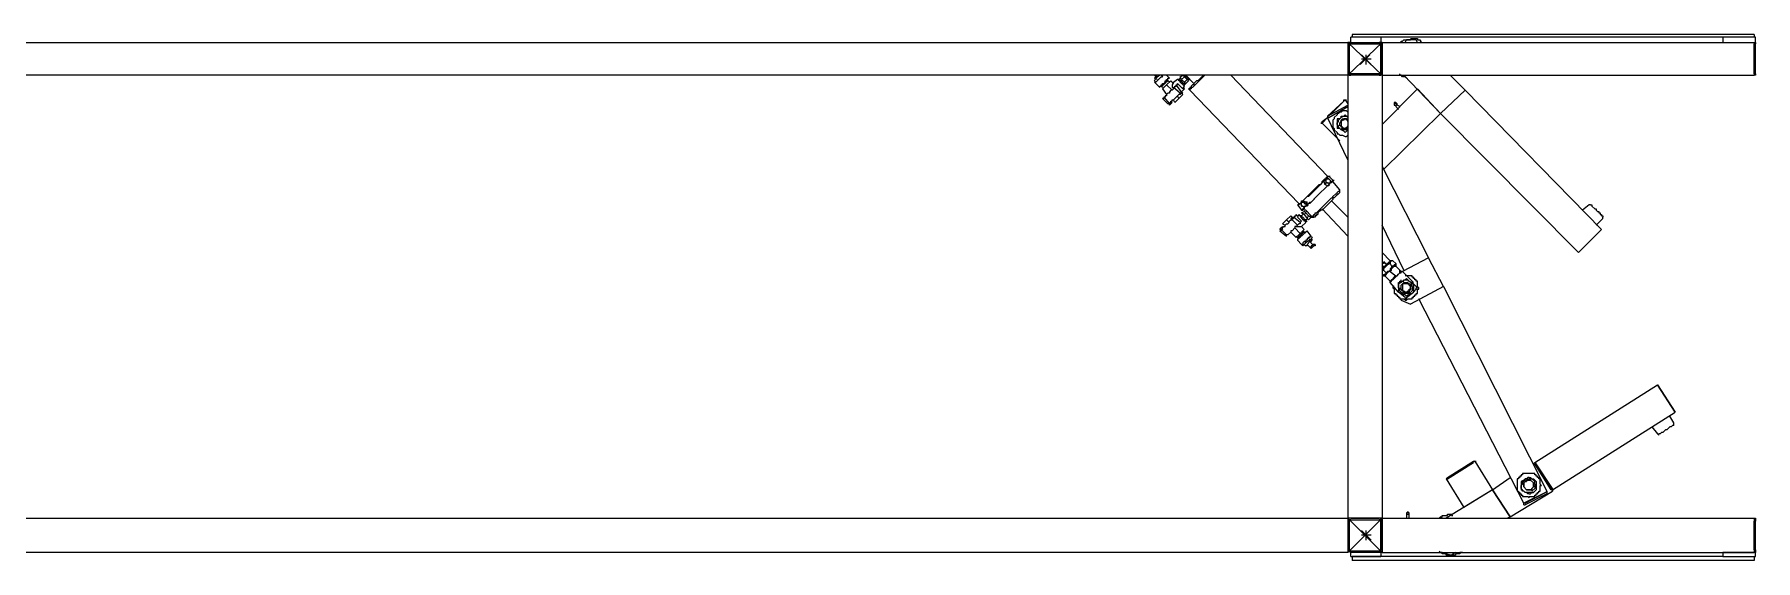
# Model space of a CAD drawing. Extents: x 855 to 1547, y 199 to 1196.
# Drawn here: x 985.1 to 1115.1, y 561.5 to 601.3 of the extents above; entities that cross this region are included whole.
import ezdxf

# ---------------------------------------------------------------- set-up
doc = ezdxf.new("R2010")
doc.units = 0
doc.layers.add('2345-64C-02_Sort_layout', color=7, linetype='CONTINUOUS')

msp = doc.modelspace()

# ---------------------------------------------------------------- linework, layer by layer
at = {"layer": '2345-64C-02_Sort_layout', "color": 7}
for points in [[(1086.80135, 601.04762), (1084.53502, 601.04762)], [(1084.53502, 600.63556), (1084.53502, 601.04762)], [(1115.02749, 601.25365), (1084.63804, 601.25365)], [(1084.63804, 601.25365), (1084.63804, 601.04762)], [(1112.65814, 601.04762), (1084.63804, 601.04762)], [(1086.80135, 601.04762), (1086.80135, 600.63556)], [(1089.06769, 600.94461), (1089.58276, 600.94461), (1089.58276, 600.84159), (1089.78879, 600.84159), (1089.78879, 600.73858), (1089.89181, 600.73858)], [(1112.65814, 601.04762), (1112.65814, 600.63556)], [(1115.1305, 601.04762), (1112.65814, 601.04762)], [(1115.02749, 601.25365), (1115.02749, 601.04762)], [(1115.1305, 600.63556), (1115.1305, 601.04762)], [(981.31392, 600.63556), (1084.32899, 600.63556), (1084.32899, 600.53255)], [(1084.53502, 600.63556), (1084.32899, 600.63556), (1084.32899, 600.53255)], [(1086.90437, 600.63556), (1084.32899, 598.1632)], [(1084.32899, 600.63556), (1086.90437, 598.1632)], [(1084.32899, 600.53255), (1084.32899, 598.26621)], [(1084.32899, 600.53255), (1084.32899, 598.26621)], [(1084.53502, 600.53255), (1084.43201, 600.53255)], [(1084.43201, 600.53255), (1084.43201, 598.26621)], [(1084.53502, 600.63556), (1086.69834, 600.63556)], [(1084.53502, 600.53255), (1086.69834, 600.53255)], [(1085.97723, 599.70842), (1085.25613, 598.98732)], [(1085.35914, 599.70842), (1086.08025, 598.98732)], [(1085.66819, 599.70842), (1085.66819, 598.98732)], [(1086.90437, 600.53255), (1086.90437, 600.63556), (1086.69834, 600.63556)], [(1086.69834, 600.63556), (1086.80135, 600.63556)], [(1086.80135, 600.53255), (1086.69834, 600.53255)], [(1086.69834, 598.1632), (1086.80135, 598.1632), (1086.80135, 598.26621), (1086.90437, 598.26621), (1086.90437, 600.53255)], [(1086.80135, 598.26621), (1086.80135, 600.53255)], [(1086.90437, 600.63556), (1086.90437, 598.1632)], [(1086.90437, 600.63556), (1115.02749, 600.63556)], [(1088.34658, 600.63556), (1088.34658, 600.73858), (1088.4496, 600.73858), (1088.55261, 600.84159), (1089.06769, 600.84159)], [(1088.65563, 600.63556), (1088.75864, 600.84159)], [(1089.47975, 600.84159), (1088.75864, 600.84159)], [(1089.58276, 600.63556), (1089.47975, 600.84159)], [(1112.65814, 600.63556), (1115.1305, 600.63556)], [(1115.02749, 600.63556), (1115.02749, 598.1632)], [(1115.02749, 598.26621), (1115.02749, 600.53255)], [(1115.1305, 600.63556), (1115.1305, 600.53255)], [(1115.1305, 598.26621), (1115.1305, 600.53255)], [(1084.32899, 598.26621), (1084.32899, 598.1632), (981.31392, 598.1632), (981.31392, 598.26621)], [(1084.32899, 598.26621), (1084.43201, 598.26621), (1084.43201, 598.1632), (1084.53502, 598.1632)], [(1084.43201, 598.26621), (1084.53502, 598.26621)], [(1086.69834, 598.26621), (1084.53502, 598.26621)], [(1085.35914, 599.39938), (1086.08025, 599.39938)], [(1086.69834, 598.26621), (1086.80135, 598.26621)], [(1088.75864, 597.95717), (1088.65563, 598.06018), (1088.4496, 598.06018), (1088.34658, 598.1632), (1088.24357, 598.1632), (1088.24357, 598.26621)], [(1115.1305, 598.26621), (1115.1305, 598.1632)], [(1069.70085, 598.1632), (1069.80387, 598.06018)], [(1069.70085, 597.64812), (1069.80387, 597.64812), (1070.21593, 598.06018), (1070.31894, 598.06018), (1070.31894, 598.1632)], [(1069.70085, 597.95717), (1069.90688, 598.1632)], [(1069.70085, 597.95717), (1069.80387, 597.85415)], [(1069.70085, 597.75114), (1069.80387, 597.95717)], [(1069.70085, 597.75114), (1069.80387, 597.64812)], [(1069.70085, 597.64812), (1070.11291, 597.23606)], [(1070.11291, 598.1632), (1069.80387, 597.95717)], [(1069.80387, 597.95717), (1069.90688, 597.85415)], [(1070.11291, 597.23606), (1070.11291, 597.33908), (1070.21593, 597.33908), (1070.21593, 597.44209), (1070.31894, 597.44209), (1070.31894, 597.54511), (1070.42196, 597.54511), (1070.52497, 597.64812), (1070.52497, 597.75114), (1070.62799, 597.75114), (1070.62799, 597.85415), (1070.731, 597.85415), (1070.731, 597.95717), (1070.83402, 597.95717)], [(1070.21593, 598.1632), (1070.31894, 598.06018)], [(1070.731, 597.75114), (1070.62799, 597.64812), (1070.52497, 597.64812), (1070.52497, 597.54511), (1070.42196, 597.54511), (1070.42196, 597.44209), (1070.31894, 597.44209), (1070.31894, 597.33908), (1070.21593, 597.33908)], [(1070.21593, 597.33908), (1070.31894, 597.33908)], [(1070.21593, 597.33908), (1070.31894, 597.23606)], [(1070.31894, 597.13305), (1070.62799, 597.44209)], [(1070.31894, 597.13305), (1070.62799, 596.72099)], [(1071.14306, 597.23606), (1071.14306, 597.13305), (1071.04005, 597.03003), (1070.93703, 597.03003), (1070.83402, 596.92702), (1070.83402, 596.824), (1070.731, 596.824), (1070.62799, 596.72099), (1070.62799, 596.61797), (1070.52497, 596.61797), (1070.52497, 596.51496), (1070.42196, 596.51496)], [(1070.83402, 597.95717), (1070.62799, 598.1632)], [(1070.62799, 597.44209), (1070.93703, 597.75114), (1071.14306, 597.54511)], [(1070.62799, 597.44209), (1071.04005, 597.03003)], [(1070.731, 597.75114), (1070.731, 597.85415)], [(1070.83402, 597.64812), (1070.731, 597.75114)], [(1071.45211, 597.85415), (1071.04005, 597.54511)], [(1071.14306, 597.54511), (1071.04005, 597.44209), (1071.04005, 597.23606), (1071.14306, 597.23606), (1071.14306, 597.13305)], [(1071.14306, 597.23606), (1071.24608, 597.23606), (1071.24608, 597.33908), (1071.34909, 597.33908), (1071.34909, 597.44209)], [(1071.65814, 596.824), (1071.14306, 597.23606)], [(1071.34909, 597.33908), (1071.34909, 597.44209), (1071.45211, 597.44209), (1071.45211, 597.54511)], [(1071.76115, 596.92702), (1071.34909, 597.44209)], [(1071.65814, 597.64812), (1071.65814, 597.75114), (1071.55512, 597.75114), (1071.55512, 597.85415), (1071.45211, 597.85415)], [(1071.86417, 597.13305), (1071.45211, 597.54511)], [(1071.65814, 597.95717), (1071.55512, 597.85415), (1071.65814, 597.85415)], [(1071.96718, 597.44209), (1071.96718, 597.54511), (1071.86417, 597.54511), (1071.86417, 597.64812), (1071.76115, 597.64812), (1071.76115, 597.75114), (1071.65814, 597.75114), (1071.65814, 597.85415), (1071.55512, 597.85415)], [(1071.65814, 598.06018), (1071.86417, 598.1632)], [(1071.76115, 597.85415), (1071.65814, 598.06018)], [(1071.65814, 597.64812), (1071.96718, 597.33908)], [(1071.76115, 597.85415), (1071.96718, 598.06018), (1072.17321, 597.85415)], [(1071.76115, 597.85415), (1071.96718, 597.64812)], [(1071.96718, 597.13305), (1071.76115, 596.92702)], [(1071.96718, 598.06018), (1071.86417, 598.1632)], [(1071.86417, 597.44209), (1071.96718, 597.44209)], [(1071.86417, 597.13305), (1071.96718, 597.33908)], [(1071.96718, 597.13305), (1071.86417, 597.23606)], [(1071.96718, 598.1632), (1071.96718, 598.06018)], [(1072.27623, 597.85415), (1072.27623, 597.95717), (1072.17321, 597.95717), (1072.17321, 598.06018), (1072.0702, 598.06018), (1072.0702, 598.1632), (1071.96718, 598.1632)], [(1071.96718, 597.64812), (1072.17321, 597.85415)], [(1071.96718, 597.64812), (1072.0702, 597.54511)], [(1071.96718, 597.44209), (1072.0702, 597.54511)], [(1072.68829, 597.54511), (1072.0702, 598.1632)], [(1072.0702, 597.54511), (1072.27623, 597.75114)], [(1072.17321, 597.85415), (1072.27623, 597.85415)], [(1072.17321, 597.85415), (1072.27623, 597.75114)], [(1073.4094, 598.1632), (1072.99733, 597.75114), (1072.89432, 597.75114), (1072.68829, 597.54511), (1072.68829, 597.44209), (1072.58527, 597.44209), (1072.48226, 597.33908), (1072.48226, 597.23606), (1072.37924, 597.23606), (1072.37924, 597.13305), (1072.27623, 597.13305)], [(1072.27623, 597.85415), (1072.37924, 597.85415)], [(1072.27623, 597.13305), (1072.37924, 597.03003)], [(1073.51241, 598.1632), (1072.58527, 597.23606), (1072.48226, 597.23606), (1072.48226, 597.13305), (1072.37924, 597.13305), (1072.37924, 597.03003)], [(1073.51241, 598.1632), (1072.58527, 597.23606), (1072.48226, 597.23606), (1072.48226, 597.13305), (1072.37924, 597.13305), (1072.37924, 597.03003)], [(1072.37924, 597.03003), (1080.62045, 588.47978)], [(1082.78377, 590.54008), (1075.4697, 598.1632)], [(1084.32899, 598.1632), (1084.32899, 564.6833)], [(1086.90437, 598.1632), (1084.32899, 598.1632)], [(1086.69834, 598.1632), (1084.53502, 598.1632)], [(1086.90437, 598.1632), (1086.90437, 564.6833)], [(1086.90437, 598.1632), (1115.02749, 598.1632)], [(1089.58276, 597.13305), (1086.90437, 594.45466)], [(1089.58276, 597.13305), (1091.33402, 595.27878), (1087.00739, 591.05516)], [(1091.33402, 595.27878), (1088.55261, 598.1632)], [(1091.33402, 595.27878), (1093.18829, 597.03003)], [(1093.18829, 597.03003), (1092.05512, 598.1632)], [(1093.18829, 597.03003), (1103.4898, 586.52249), (1101.73854, 584.77124)], [(1115.1305, 598.1632), (1115.02749, 598.1632)], [(1070.42196, 596.51496), (1070.42196, 596.41194), (1070.31894, 596.41194)], [(1070.31894, 596.41194), (1070.731, 595.99988)], [(1070.42196, 596.51496), (1070.83402, 595.99988)], [(1070.83402, 595.99988), (1070.731, 595.99988)], [(1070.83402, 595.99988), (1070.93703, 596.1029), (1070.93703, 596.20591), (1071.04005, 596.20591), (1071.04005, 596.30893), (1071.14306, 596.30893), (1071.65814, 596.824)], [(1070.93703, 595.99988), (1070.83402, 596.1029)], [(1070.93703, 595.99988), (1070.83402, 595.89687), (1070.83402, 595.99988)], [(1070.93703, 596.1029), (1071.04005, 596.1029), (1070.93703, 595.99988)], [(1071.24608, 596.1029), (1071.14306, 596.30893)], [(1071.55512, 596.41194), (1071.24608, 596.1029)], [(1071.55512, 596.41194), (1071.45211, 596.61797)], [(1071.76115, 596.824), (1071.65814, 596.72099), (1071.55512, 596.72099)], [(1071.86417, 596.72099), (1071.55512, 596.41194)], [(1071.76115, 596.92702), (1071.76115, 596.824), (1071.65814, 596.824)], [(1071.86417, 596.824), (1071.76115, 596.824), (1071.65814, 596.824)], [(1071.86417, 596.824), (1071.76115, 596.92702)], [(1071.86417, 596.72099), (1071.76115, 596.824)], [(1082.78377, 595.07275), (1084.01995, 596.20591)], [(1082.78377, 595.07275), (1084.32899, 595.89687)], [(1082.88678, 594.96973), (1084.32899, 595.79385)], [(1082.88678, 594.96973), (1084.32899, 595.79385)], [(1082.9898, 595.17576), (1084.12296, 596.30893), (1084.32899, 595.99988)], [(1082.9898, 595.17576), (1084.01995, 596.20591)], [(1084.01995, 596.20591), (1084.01995, 596.30893), (1084.12296, 596.30893)], [(1084.12296, 596.30893), (1084.22598, 596.30893)], [(1087.83151, 595.89687), (1087.93452, 595.89687), (1088.03754, 595.99988), (1087.93452, 596.1029), (1087.83151, 596.1029), (1087.83151, 595.89687)], [(1087.83151, 595.89687), (1087.93452, 595.89687), (1087.93452, 595.79385)], [(1088.03754, 595.89687), (1088.03754, 595.99988), (1087.93452, 595.99988), (1087.93452, 596.1029)], [(1087.93452, 595.79385), (1088.14055, 595.58782)], [(1088.24357, 595.79385), (1088.03754, 595.89687)], [(1082.37171, 594.55767), (1082.26869, 594.55767), (1082.37171, 594.55767), (1082.37171, 594.66069)], [(1082.37171, 594.66069), (1082.78377, 594.96973)], [(1082.37171, 594.55767), (1082.78377, 594.96973)], [(1082.37171, 594.55767), (1083.7109, 593.21847)], [(1082.47472, 594.66069), (1082.78377, 594.96973)], [(1082.78377, 595.07275), (1082.78377, 595.07275), (1082.78377, 594.96973), (1082.88678, 594.96973), (1082.78377, 594.96973)], [(1084.32899, 591.77626), (1082.78377, 594.96973)], [(1084.32899, 595.38179), (1084.22598, 595.48481), (1083.91693, 595.48481), (1083.81392, 595.38179), (1083.7109, 595.38179), (1083.60789, 595.27878), (1083.50487, 595.27878), (1083.50487, 595.17576), (1083.29884, 594.96973), (1083.29884, 594.86672), (1083.19583, 594.7637), (1083.19583, 594.24863), (1083.29884, 594.14561), (1083.29884, 594.0426), (1083.50487, 593.83657), (1083.50487, 593.73355), (1083.60789, 593.73355), (1083.7109, 593.63054), (1083.91693, 593.63054), (1084.12296, 593.52752), (1084.22598, 593.52752), (1084.32899, 593.63054)], [(1083.81392, 594.0426), (1083.60789, 594.24863), (1083.60789, 594.35164), (1083.50487, 594.45466), (1083.50487, 594.55767), (1083.60789, 594.66069), (1083.60789, 594.7637), (1083.81392, 594.96973)], [(1083.81392, 594.96973), (1083.7109, 594.86672), (1083.50487, 594.86672)], [(1083.50487, 594.86672), (1083.50487, 594.7637), (1083.50487, 594.66069), (1083.50487, 594.55767)], [(1083.50487, 594.55767), (1083.50487, 594.45466), (1083.50487, 594.35164), (1083.50487, 594.24863), (1083.50487, 594.14561)], [(1084.32899, 594.66069), (1084.32899, 594.7637), (1084.22598, 594.7637), (1084.22598, 594.86672), (1084.01995, 594.86672), (1084.01995, 594.7637), (1083.91693, 594.7637), (1083.81392, 594.66069), (1083.81392, 594.35164), (1084.01995, 594.14561), (1084.12296, 594.14561), (1084.22598, 594.24863), (1084.32899, 594.24863), (1084.32899, 594.14561), (1083.91693, 594.14561), (1083.91693, 594.24863), (1083.81392, 594.24863), (1083.81392, 594.35164), (1083.7109, 594.35164), (1083.7109, 594.55767), (1083.81392, 594.66069), (1083.81392, 594.7637), (1083.91693, 594.86672), (1084.32899, 594.86672), (1084.32899, 594.7637)], [(1084.12296, 595.17576), (1084.01995, 595.07275), (1083.81392, 594.96973)], [(1083.81392, 594.96973), (1083.81392, 595.07275), (1084.32899, 595.07275)], [(1084.12296, 595.17576), (1084.22598, 595.07275), (1084.32899, 594.96973)], [(1091.33402, 595.27878), (1101.73854, 584.77124)], [(1083.81392, 594.0426), (1083.7109, 594.14561), (1083.50487, 594.14561)], [(1084.32899, 594.0426), (1083.91693, 594.0426), (1083.81392, 594.14561)], [(1084.12296, 593.83657), (1084.01995, 593.93958), (1083.81392, 594.0426)], [(1084.12296, 593.83657), (1084.22598, 593.93958), (1084.32899, 594.0426)], [(1084.32899, 594.24863), (1084.32899, 594.35164)], [(1081.75362, 589.50993), (1082.16568, 589.92199), (1082.26869, 589.92199), (1082.37171, 590.02501), (1082.37171, 590.12802), (1082.57774, 590.33405), (1082.68075, 590.33405), (1082.68075, 590.43707), (1082.78377, 590.43707), (1082.78377, 590.54008), (1082.88678, 590.54008)], [(1082.88678, 590.54008), (1082.78377, 590.43707), (1082.68075, 590.43707)], [(1083.19583, 590.23104), (1082.88678, 590.54008)], [(1082.88678, 590.54008), (1082.9898, 590.54008)], [(1086.90437, 591.26119), (1090.40688, 584.35918)], [(1080.51744, 588.37677), (1080.62045, 588.37677), (1080.62045, 588.47978), (1080.72347, 588.47978), (1080.82648, 588.5828), (1080.82648, 588.68581), (1080.9295, 588.68581), (1081.75362, 589.50993)], [(1081.75362, 589.40692), (1081.34156, 588.99486), (1081.23854, 588.99486), (1080.9295, 588.68581)], [(1081.54759, 587.44963), (1081.6506, 587.44963), (1081.6506, 587.55265), (1081.75362, 587.55265), (1081.75362, 587.65566), (1081.85663, 587.65566), (1081.85663, 587.75868), (1081.95965, 587.75868), (1083.09281, 588.89184), (1083.19583, 588.89184), (1083.19583, 588.99486), (1083.40186, 589.20089), (1083.50487, 589.20089), (1083.50487, 589.3039), (1083.60789, 589.40692), (1083.60789, 589.40692), (1083.7109, 589.40692), (1083.7109, 589.50993)], [(1082.47472, 590.23104), (1082.47472, 590.12802), (1081.75362, 589.40692)], [(1083.19583, 590.23104), (1083.19583, 590.12802), (1083.09281, 590.12802), (1083.09281, 590.02501), (1082.9898, 590.02501), (1082.88678, 589.92199), (1082.88678, 589.81898), (1082.78377, 589.81898), (1082.06266, 589.09787), (1082.78377, 589.81898)], [(1082.47472, 590.23104), (1082.57774, 589.92199)], [(1082.47472, 590.23104), (1082.57774, 590.23104)], [(1082.68075, 590.33405), (1082.68075, 590.33405), (1082.57774, 590.23104)], [(1082.68075, 590.12802), (1082.57774, 590.23104)], [(1082.57774, 589.92199), (1082.68075, 590.02501)], [(1082.78377, 589.81898), (1082.57774, 589.92199)], [(1082.68075, 590.12802), (1082.68075, 590.33405), (1082.88678, 590.33405)], [(1082.88678, 590.33405), (1082.78377, 590.33405), (1082.68075, 590.33405), (1082.68075, 590.33405)], [(1082.68075, 590.02501), (1082.68075, 590.12802)], [(1082.78377, 590.02501), (1082.68075, 590.02501), (1082.68075, 590.12802)], [(1082.68075, 590.02501), (1082.68075, 590.02501), (1082.78377, 590.02501)], [(1082.78377, 590.02501), (1082.88678, 590.02501), (1082.88678, 589.92199)], [(1082.78377, 590.02501), (1082.9898, 590.02501)], [(1082.78377, 589.81898), (1082.88678, 589.92199)], [(1083.7109, 589.3039), (1083.29884, 588.89184), (1083.19583, 588.89184), (1083.19583, 588.78883), (1082.78377, 588.37677)], [(1082.88678, 590.33405), (1082.9898, 590.23104), (1082.9898, 590.02501)], [(1082.88678, 590.33405), (1082.9898, 590.23104)], [(1082.9898, 590.02501), (1082.88678, 589.92199)], [(1082.9898, 590.23104), (1082.9898, 590.12802), (1082.9898, 590.02501)], [(1082.9898, 590.02501), (1083.19583, 590.23104)], [(1083.19583, 590.23104), (1083.29884, 590.23104)], [(1083.7109, 589.50993), (1083.19583, 590.12802)], [(1083.7109, 589.3039), (1083.7109, 589.50993)], [(1080.72347, 588.47978), (1080.62045, 588.37677), (1080.51744, 588.37677)], [(1080.51744, 588.37677), (1080.82648, 587.96471)], [(1080.51744, 588.37677), (1080.62045, 588.37677)], [(1080.9295, 588.27375), (1080.82648, 588.27375), (1080.82648, 588.37677), (1080.82648, 588.47978), (1080.72347, 588.47978), (1080.82648, 588.47978), (1080.82648, 588.5828), (1081.03251, 588.5828)], [(1080.82648, 588.5828), (1080.82648, 588.5828), (1080.72347, 588.47978)], [(1080.82648, 588.37677), (1080.72347, 588.47978)], [(1080.9295, 588.68581), (1080.82648, 588.5828)], [(1080.82648, 588.27375), (1080.82648, 588.37677)], [(1080.82648, 588.27375), (1080.9295, 588.27375)], [(1080.82648, 587.96471), (1081.03251, 588.17074)], [(1080.82648, 587.96471), (1080.9295, 587.96471)], [(1080.82648, 587.75868), (1081.03251, 587.86169)], [(1082.06266, 589.09787), (1081.44457, 588.47978), (1081.34156, 588.47978), (1081.23854, 588.37677), (1081.23854, 588.27375), (1081.13553, 588.27375), (1081.03251, 588.17074), (1081.03251, 588.06772), (1080.9295, 588.06772), (1080.9295, 587.96471)], [(1081.13553, 588.5828), (1081.03251, 588.5828), (1080.9295, 588.5828), (1080.9295, 588.68581), (1081.03251, 588.68581)], [(1080.9295, 588.68581), (1081.23854, 588.5828)], [(1080.9295, 588.27375), (1081.03251, 588.17074), (1081.03251, 588.27375), (1081.13553, 588.27375)], [(1080.9295, 588.27375), (1081.03251, 588.17074)], [(1080.9295, 588.06772), (1081.03251, 587.96471)], [(1081.03251, 588.5828), (1081.03251, 588.47978), (1081.13553, 588.47978), (1081.13553, 588.37677)], [(1081.13553, 588.27375), (1081.03251, 588.17074)], [(1081.54759, 587.44963), (1081.54759, 587.55265), (1081.13553, 587.96471), (1081.03251, 587.96471)], [(1081.13553, 587.75868), (1081.03251, 587.86169)], [(1081.23854, 588.5828), (1081.13553, 588.5828), (1081.13553, 588.47978), (1081.13553, 588.37677)], [(1081.13553, 588.37677), (1081.23854, 588.37677)], [(1081.13553, 588.37677), (1081.13553, 588.27375)], [(1081.23854, 588.37677), (1081.13553, 588.27375)], [(1081.23854, 587.86169), (1081.13553, 587.86169)], [(1081.23854, 588.37677), (1081.44457, 588.5828), (1081.54759, 588.5828), (1082.06266, 589.09787)], [(1081.23854, 588.37677), (1081.23854, 588.5828)], [(1081.23854, 588.37677), (1081.34156, 588.37677)], [(1082.78377, 588.37677), (1082.37171, 587.96471), (1082.26869, 587.96471), (1082.06266, 587.75868), (1082.06266, 587.65566), (1081.95965, 587.65566), (1081.95965, 587.55265), (1081.85663, 587.55265), (1081.85663, 587.44963), (1081.75362, 587.44963)], [(1082.37171, 588.06772), (1084.32899, 586.00742)], [(1084.32899, 587.44963), (1083.09281, 588.68581)], [(1102.56266, 588.37677), (1102.04759, 587.96471)], [(1102.66568, 588.37677), (1102.56266, 588.37677)], [(1102.66568, 588.37677), (1102.76869, 588.37677), (1102.76869, 588.27375), (1102.97472, 588.06772), (1103.07774, 588.06772), (1103.07774, 587.96471), (1103.18075, 587.86169), (1103.28377, 587.86169), (1103.28377, 587.75868), (1103.38678, 587.75868), (1103.38678, 587.65566), (1103.4898, 587.65566), (1103.4898, 587.55265), (1103.59281, 587.55265), (1103.59281, 587.44963)], [(1079.17824, 586.52249), (1079.28125, 586.62551)], [(1080.51744, 586.83154), (1080.41442, 586.72853), (1080.31141, 586.72853), (1080.31141, 586.62551), (1080.10538, 586.41948), (1080.00236, 586.41948), (1080.00236, 586.31646), (1079.79633, 586.11043), (1079.69331, 586.11043), (1079.28125, 586.52249), (1079.38427, 586.52249), (1079.38427, 586.62551), (1079.48728, 586.72853), (1079.5903, 586.72853), (1079.5903, 586.83154), (1079.69331, 586.93456), (1079.79633, 586.93456), (1079.89934, 587.03757), (1079.89934, 587.14059), (1080.00236, 587.2436), (1080.10538, 587.2436), (1080.51744, 586.83154)], [(1079.28125, 586.62551), (1079.38427, 586.72853), (1079.38427, 586.62551)], [(1079.28125, 586.62551), (1079.38427, 586.52249)], [(1079.38427, 586.93456), (1079.69331, 587.2436)], [(1079.38427, 586.93456), (1079.5903, 586.83154)], [(1079.69331, 587.2436), (1080.00236, 587.55265)], [(1079.69331, 587.2436), (1079.89934, 587.03757)], [(1080.10538, 587.44963), (1080.00236, 587.55265)], [(1080.00236, 587.34662), (1080.10538, 587.44963)], [(1080.00236, 587.34662), (1080.10538, 587.2436)], [(1080.10538, 587.2436), (1080.10538, 587.34662), (1080.20839, 587.34662), (1080.20839, 587.44963)], [(1080.10538, 587.44963), (1080.20839, 587.44963), (1080.31141, 587.44963)], [(1080.10538, 587.44963), (1080.10538, 587.34662)], [(1080.20839, 587.44963), (1080.31141, 587.44963), (1080.31141, 587.55265), (1080.41442, 587.55265), (1080.41442, 587.65566)], [(1080.72347, 587.03757), (1080.20839, 587.44963)], [(1080.41442, 586.72853), (1080.82648, 586.72853), (1081.03251, 586.52249), (1080.72347, 586.21345), (1080.31141, 586.62551)], [(1080.51744, 587.55265), (1080.41442, 587.65566)], [(1080.62045, 587.65566), (1080.51744, 587.44963)], [(1080.82648, 587.14059), (1080.51744, 587.44963)], [(1080.72347, 587.03757), (1080.72347, 586.93456), (1080.62045, 586.93456), (1080.51744, 586.83154)], [(1080.62045, 587.65566), (1080.9295, 587.2436)], [(1080.9295, 587.65566), (1080.82648, 587.55265), (1080.72347, 587.55265)], [(1080.82648, 587.14059), (1080.72347, 587.03757)], [(1081.03251, 587.65566), (1080.82648, 587.75868)], [(1081.13553, 587.14059), (1081.13553, 587.2436), (1081.03251, 587.2436), (1081.03251, 587.34662), (1080.9295, 587.44963), (1080.82648, 587.44963), (1080.82648, 587.55265)], [(1080.82648, 586.72853), (1081.13553, 587.03757), (1081.13553, 587.14059), (1081.03251, 587.14059), (1081.03251, 587.2436), (1080.9295, 587.2436)], [(1081.03251, 587.65566), (1081.13553, 587.75868), (1081.34156, 587.55265)], [(1081.03251, 587.65566), (1081.23854, 587.34662)], [(1081.13553, 587.14059), (1081.23854, 587.34662)], [(1081.13553, 587.14059), (1081.23854, 587.14059)], [(1081.23854, 587.34662), (1081.34156, 587.55265)], [(1081.23854, 587.34662), (1081.34156, 587.2436)], [(1081.34156, 587.55265), (1081.54759, 587.44963)], [(1081.34156, 587.2436), (1081.54759, 587.44963)], [(1081.44457, 587.55265), (1081.54759, 587.55265)], [(1081.54759, 587.44963), (1081.75362, 587.44963)], [(1088.55261, 583.43204), (1086.90437, 586.83154)], [(1103.07774, 586.83154), (1103.59281, 587.34662)], [(1103.59281, 587.34662), (1103.59281, 587.44963)], [(1079.17824, 586.52249), (1079.28125, 586.52249)], [(1079.17824, 586.41948), (1079.28125, 586.41948), (1079.28125, 586.52249)], [(1079.17824, 586.41948), (1079.69331, 586.00742)], [(1079.69331, 586.00742), (1079.69331, 586.00742), (1079.69331, 586.11043)], [(1080.41442, 585.9044), (1080.00236, 586.31646)], [(1080.72347, 586.21345), (1080.41442, 585.9044)], [(1080.41442, 586.00742), (1080.51744, 585.9044)], [(1081.23854, 586.41948), (1080.82648, 586.00742), (1080.72347, 586.00742), (1080.72347, 585.9044), (1080.62045, 585.9044), (1080.62045, 585.80139), (1080.51744, 585.80139), (1080.51744, 585.69837)], [(1080.51744, 585.9044), (1080.62045, 585.9044), (1080.62045, 586.00742), (1080.72347, 586.00742), (1080.72347, 586.11043), (1080.82648, 586.11043)], [(1080.51744, 585.9044), (1080.62045, 585.80139)], [(1080.51744, 585.69837), (1080.82648, 585.38933)], [(1080.82648, 586.11043), (1080.82648, 586.21345), (1080.9295, 586.21345), (1080.9295, 586.31646), (1081.03251, 586.31646)], [(1081.54759, 586.00742), (1081.44457, 586.00742), (1081.44457, 585.9044), (1081.34156, 585.9044), (1081.23854, 585.80139), (1081.23854, 585.69837), (1081.13553, 585.69837), (1081.13553, 585.59536), (1081.03251, 585.59536), (1080.9295, 585.49234), (1080.9295, 585.38933), (1080.82648, 585.38933)], [(1080.9295, 585.28631), (1080.82648, 585.38933)], [(1081.13553, 586.31646), (1081.03251, 586.31646), (1080.9295, 586.41948)], [(1081.13553, 585.49234), (1080.9295, 585.28631)], [(1081.13553, 585.49234), (1081.03251, 585.59536)], [(1081.03251, 585.38933), (1081.13553, 585.28631)], [(1081.44457, 585.69837), (1081.13553, 585.49234)], [(1081.6506, 585.69837), (1081.54759, 585.69837), (1081.54759, 585.59536), (1081.44457, 585.59536), (1081.23854, 585.38933), (1081.23854, 585.28631), (1081.13553, 585.28631)], [(1081.54759, 586.00742), (1081.23854, 586.41948)], [(1081.23854, 585.38933), (1081.44457, 585.1833)], [(1081.44457, 585.69837), (1081.34156, 585.9044)], [(1081.6506, 585.9044), (1081.44457, 586.00742)], [(1081.44457, 585.69837), (1081.6506, 585.9044)], [(1081.6506, 585.38933), (1081.44457, 585.59536)], [(1081.75362, 585.38933), (1081.6506, 585.38933), (1081.6506, 585.28631), (1081.54759, 585.28631), (1081.54759, 585.1833), (1081.44457, 585.1833)], [(1081.6506, 585.69837), (1081.54759, 585.80139)], [(1081.85663, 585.38933), (1081.85663, 585.28631), (1081.75362, 585.28631), (1081.54759, 585.08028)], [(1081.85663, 585.38933), (1081.75362, 585.38933)], [(1101.73854, 584.77124), (1103.4898, 586.52249)], [(1081.44457, 585.1833), (1081.54759, 585.08028)], [(1087.52246, 584.15315), (1086.90437, 584.77124)], [(1086.90437, 583.53506), (1087.00739, 583.63807), (1087.00739, 583.74109), (1087.1104, 583.74109), (1087.41945, 584.05013), (1087.52246, 584.05013), (1087.52246, 584.15315)], [(1087.1104, 583.74109), (1087.21342, 583.8441), (1087.21342, 583.94712), (1087.1104, 583.94712), (1087.1104, 584.05013), (1087.00739, 584.05013), (1087.00739, 583.94712), (1086.90437, 583.94712), (1086.90437, 583.74109), (1087.1104, 583.74109)], [(1087.52246, 584.05013), (1087.41945, 584.05013), (1087.41945, 583.94712), (1087.31643, 583.8441), (1087.21342, 583.8441), (1087.21342, 583.74109), (1087.1104, 583.74109), (1087.1104, 583.63807), (1087.00739, 583.63807), (1087.00739, 583.53506), (1086.90437, 583.53506), (1086.90437, 583.43204)], [(1087.52246, 584.05013), (1087.52246, 584.15315)], [(1087.72849, 584.15315), (1087.62548, 584.15315), (1087.52246, 584.05013)], [(1087.62548, 584.15315), (1087.62548, 584.15315), (1087.52246, 584.15315), (1087.52246, 584.05013)], [(1087.52246, 584.05013), (1087.52246, 583.94712)], [(1087.72849, 584.15315), (1087.62548, 584.15315)], [(1087.72849, 584.15315), (1087.93452, 583.94712), (1087.93452, 583.8441), (1087.83151, 583.74109)], [(1090.40688, 584.35918), (1088.4496, 583.32903)], [(1091.54005, 582.19586), (1090.40688, 584.35918)], [(1086.90437, 583.43204), (1086.90437, 583.43204), (1087.00739, 583.43204)], [(1086.90437, 583.123), (1087.00739, 583.01998)], [(1087.21342, 583.74109), (1087.21342, 583.74109), (1087.1104, 583.63807), (1087.00739, 583.53506), (1087.00739, 583.43204)], [(1087.00739, 583.43204), (1087.21342, 583.22601)], [(1087.00739, 583.01998), (1087.1104, 583.123)], [(1087.00739, 583.01998), (1087.1104, 583.01998)], [(1087.1104, 583.123), (1087.21342, 583.123), (1087.21342, 583.22601), (1087.31643, 583.22601), (1087.52246, 583.43204)], [(1087.31643, 583.22601), (1087.21342, 583.123), (1087.1104, 583.01998)], [(1087.31643, 583.22601), (1087.21342, 583.22601), (1087.21342, 583.123), (1087.1104, 583.123), (1087.1104, 583.01998)], [(1087.1104, 583.123), (1087.21342, 583.123), (1087.21342, 583.22601)], [(1087.1104, 583.01998), (1087.1104, 583.123)], [(1087.1104, 583.01998), (1087.52246, 582.60792)], [(1087.52246, 583.94712), (1087.31643, 583.8441), (1087.21342, 583.74109)], [(1087.62548, 583.74109), (1087.62548, 583.63807), (1087.52246, 583.53506), (1087.52246, 583.43204), (1087.52246, 583.43204), (1087.41945, 583.32903), (1087.31643, 583.32903), (1087.21342, 583.22601)], [(1087.72849, 583.63807), (1087.31643, 583.22601)], [(1087.52246, 583.32903), (1087.41945, 583.32903), (1087.31643, 583.22601)], [(1087.52246, 583.94712), (1087.62548, 583.74109)], [(1087.52246, 583.32903), (1087.62548, 583.43204), (1087.62548, 583.63807), (1087.72849, 583.63807), (1087.83151, 583.74109), (1087.93452, 583.74109), (1088.24357, 583.43204)], [(1087.52246, 583.43204), (1087.72849, 583.63807), (1087.72849, 583.74109), (1087.83151, 583.74109)], [(1087.52246, 583.32903), (1087.93452, 583.01998)], [(1087.72849, 582.71094), (1087.62548, 582.71094), (1087.52246, 582.60792)], [(1087.83151, 583.74109), (1087.72849, 583.74109), (1087.62548, 583.74109)], [(1087.62548, 582.60792), (1087.62548, 582.71094), (1087.72849, 582.71094)], [(1087.93452, 583.8441), (1087.83151, 583.8441), (1087.83151, 583.74109), (1087.72849, 583.74109), (1087.72849, 583.63807)], [(1087.93452, 583.01998), (1087.83151, 582.91697), (1087.72849, 582.81395), (1087.72849, 582.71094), (1088.14055, 583.123)], [(1087.83151, 583.74109), (1087.83151, 583.74109), (1087.83151, 583.8441), (1087.93452, 583.8441)], [(1087.93452, 583.8441), (1087.93452, 583.94712)], [(1087.93452, 583.8441), (1087.93452, 583.74109)], [(1087.93452, 583.01998), (1088.03754, 583.01998), (1088.14055, 583.123)], [(1088.14055, 583.123), (1088.24357, 583.22601), (1088.24357, 583.43204)], [(1088.14055, 583.123), (1088.24357, 583.22601), (1088.34658, 583.22601), (1088.34658, 583.32903)], [(1088.14055, 582.09285), (1088.14055, 582.50491), (1088.24357, 582.50491), (1088.24357, 582.60792), (1088.34658, 582.60792), (1088.34658, 582.71094)], [(1088.34658, 583.32903), (1088.24357, 583.43204)], [(1088.34658, 583.32903), (1088.4496, 583.32903)], [(1088.4496, 583.32903), (1088.34658, 583.32903)], [(1088.4496, 583.32903), (1089.27372, 582.50491)], [(1088.75864, 582.81395), (1088.65563, 582.71094), (1088.4496, 582.60792)], [(1088.4496, 582.60792), (1088.55261, 582.60792), (1088.55261, 582.71094), (1088.86166, 582.71094), (1088.96467, 582.60792)], [(1089.68578, 582.09285), (1089.58276, 582.19586), (1089.58276, 582.60792), (1089.47975, 582.60792), (1089.47975, 582.71094), (1089.37673, 582.71094), (1089.37673, 582.81395), (1089.27372, 582.81395), (1089.27372, 582.91697), (1089.1707, 582.91697), (1089.1707, 583.01998), (1088.65563, 583.01998)], [(1088.75864, 582.81395), (1088.86166, 582.71094), (1088.96467, 582.60792)], [(1087.62548, 582.60792), (1087.52246, 582.50491)], [(1087.52246, 582.50491), (1087.52246, 582.60792)], [(1088.65563, 581.37174), (1088.14055, 581.7838), (1087.52246, 582.50491)], [(1087.83151, 582.19586), (1087.72849, 582.19586), (1087.72849, 582.09285), (1087.83151, 581.98983), (1087.83151, 581.68079), (1087.93452, 581.68079), (1087.93452, 581.57777), (1088.03754, 581.57777), (1088.03754, 581.47476), (1088.14055, 581.47476), (1088.14055, 581.37174), (1088.24357, 581.37174), (1088.24357, 581.26873), (1088.55261, 581.26873), (1088.65563, 581.16571), (1088.75864, 581.16571), (1088.86166, 581.26873), (1089.1707, 581.26873), (1089.1707, 581.37174), (1089.27372, 581.37174), (1089.27372, 581.47476), (1089.37673, 581.47476), (1089.37673, 581.57777), (1089.47975, 581.57777), (1089.47975, 581.68079), (1089.58276, 581.68079), (1089.58276, 581.98983), (1089.68578, 581.98983), (1089.68578, 582.09285)], [(1088.4496, 582.60792), (1088.34658, 582.50491), (1088.14055, 582.40189)], [(1088.14055, 582.40189), (1088.14055, 582.29888), (1088.14055, 582.19586), (1088.14055, 582.09285)], [(1088.14055, 582.09285), (1088.14055, 581.98983), (1088.14055, 581.88682), (1088.14055, 581.7838)], [(1088.4496, 581.68079), (1088.34658, 581.68079), (1088.14055, 581.7838)], [(1088.4496, 581.68079), (1088.34658, 581.7838), (1088.24357, 581.88682), (1088.24357, 581.98983), (1088.24357, 582.09285)], [(1088.34658, 581.98983), (1088.34658, 582.29888), (1088.55261, 582.50491), (1088.86166, 582.50491), (1088.86166, 582.40189), (1089.06769, 582.40189), (1089.06769, 581.98983), (1088.96467, 581.88682), (1088.96467, 581.7838), (1088.65563, 581.7838), (1088.65563, 581.7838), (1088.55261, 581.7838), (1088.4496, 581.88682), (1088.34658, 581.98983)], [(1088.4496, 581.98983), (1088.4496, 581.88682), (1088.55261, 581.88682), (1088.65563, 581.7838), (1088.86166, 581.7838), (1088.86166, 581.88682), (1088.96467, 581.88682), (1088.96467, 581.98983), (1089.06769, 581.98983), (1089.06769, 582.19586), (1088.96467, 582.29888), (1088.96467, 582.40189), (1088.4496, 582.40189), (1088.4496, 582.19586), (1088.4496, 582.09285), (1088.4496, 582.09285), (1088.4496, 581.98983)], [(1089.27372, 582.09285), (1089.1707, 582.09285), (1089.1707, 581.88682), (1088.96467, 581.68079), (1088.55261, 581.68079), (1088.4496, 581.7838)], [(1088.75864, 581.47476), (1088.65563, 581.57777), (1088.4496, 581.57777), (1088.4496, 581.68079)], [(1088.65563, 581.37174), (1088.65563, 581.26873), (1088.75864, 581.26873), (1088.75864, 581.37174)], [(1088.75864, 581.37174), (1089.27372, 581.7838), (1089.47975, 581.98983)], [(1088.75864, 581.47476), (1088.86166, 581.57777), (1088.96467, 581.57777), (1088.96467, 581.68079)], [(1089.27372, 582.09285), (1089.1707, 582.19586), (1089.1707, 582.40189), (1088.96467, 582.60792), (1088.86166, 582.60792)], [(1088.96467, 582.60792), (1089.1707, 582.50491), (1089.27372, 582.40189)], [(1088.96467, 581.68079), (1089.1707, 581.68079), (1089.27372, 581.7838)], [(1091.54005, 582.19586), (1089.06769, 580.85667)], [(1089.27372, 582.40189), (1089.47975, 582.19586)], [(1089.27372, 582.40189), (1089.27372, 582.29888), (1089.27372, 582.19586), (1089.27372, 582.09285)], [(1089.27372, 582.09285), (1089.27372, 581.98983), (1089.27372, 581.88682), (1089.27372, 581.7838)], [(1089.47975, 581.98983), (1089.47975, 582.09285), (1089.58276, 582.09285), (1089.47975, 582.19586)], [(1091.54005, 582.19586), (1099.36919, 566.7436)], [(1088.34658, 581.16571), (1088.34658, 581.26873)], [(1088.34658, 581.16571), (1089.06769, 580.85667)], [(1097.61794, 565.81646), (1089.68578, 581.26873)], [(1098.44206, 568.90692), (1107.71342, 574.77878), (1109.05261, 572.71847)], [(1109.05261, 572.71847), (1107.71342, 574.77878)], [(1099.78125, 566.84662), (1109.05261, 572.71847)], [(1108.9496, 571.89435), (1108.64055, 572.40943)], [(1107.30135, 571.58531), (1107.71342, 571.07023)], [(1107.71342, 571.07023), (1107.81643, 570.96722), (1107.81643, 571.07023)], [(1108.9496, 571.68832), (1108.84658, 571.68832), (1108.74357, 571.58531), (1108.64055, 571.58531), (1108.43452, 571.37928), (1108.33151, 571.37928), (1108.12548, 571.17325), (1108.02246, 571.17325), (1107.91945, 571.07023), (1107.81643, 571.07023)], [(1108.9496, 571.68832), (1108.9496, 571.89435)], [(1091.74608, 567.67074), (1091.84909, 567.67074), (1091.84909, 567.77375), (1093.80638, 569.00993)], [(1093.9094, 569.00993), (1091.74608, 567.67074)], [(1091.84909, 567.67074), (1093.80638, 568.90692)], [(1093.80638, 569.00993), (1093.9094, 569.00993)], [(1093.9094, 569.00993), (1094.01241, 569.00993)], [(1093.9094, 569.00993), (1095.24859, 566.84662)], [(1098.33904, 568.8039), (1098.44206, 568.90692), (1099.78125, 566.7436)], [(1098.44206, 568.90692), (1098.54507, 568.90692)], [(1098.44206, 568.90692), (1098.54507, 568.8039)], [(1099.67824, 566.84662), (1098.44206, 568.8039)], [(1099.78125, 566.94963), (1098.54507, 568.8039)], [(1091.74608, 567.67074), (1091.84909, 567.67074)], [(1091.74608, 567.67074), (1093.08527, 565.50742)], [(1095.24859, 566.84662), (1096.58779, 567.77375)], [(1098.95713, 567.15566), (1098.85412, 567.25868), (1098.85412, 567.67074), (1098.7511, 567.67074), (1098.7511, 567.77375), (1098.64809, 567.77375), (1098.64809, 567.87677), (1098.54507, 567.87677), (1098.54507, 567.97978), (1098.44206, 567.97978), (1098.44206, 568.0828), (1097.51492, 568.0828), (1097.51492, 567.97978), (1097.41191, 567.97978), (1097.41191, 567.87677), (1097.30889, 567.87677), (1097.30889, 567.77375), (1097.20588, 567.77375), (1097.20588, 567.67074), (1097.10286, 567.67074), (1097.10286, 566.7436), (1097.20588, 566.7436), (1097.20588, 566.64059), (1097.30889, 566.64059), (1097.30889, 566.53757), (1097.41191, 566.53757), (1097.41191, 566.43456), (1097.51492, 566.43456), (1097.51492, 566.33154), (1097.92698, 566.33154), (1098.03, 566.22853), (1098.03, 566.33154), (1098.44206, 566.33154), (1098.44206, 566.43456), (1098.54507, 566.43456), (1098.54507, 566.53757), (1098.64809, 566.53757), (1098.64809, 566.64059), (1098.7511, 566.64059), (1098.7511, 566.7436), (1098.85412, 566.7436), (1098.85412, 567.15566), (1098.95713, 567.15566)], [(1098.33904, 566.64059), (1097.72095, 566.64059), (1097.61794, 566.7436), (1097.51492, 566.7436), (1097.51492, 566.84662), (1097.41191, 566.94963), (1097.41191, 567.15566), (1097.51492, 567.25868), (1097.51492, 567.46471), (1097.61794, 567.46471), (1097.61794, 567.56772), (1097.72095, 567.56772), (1097.72095, 567.67074)], [(1097.72095, 567.67074), (1097.61794, 567.56772), (1097.41191, 567.46471)], [(1097.41191, 567.46471), (1097.41191, 567.36169), (1097.41191, 567.25868), (1097.41191, 567.15566)], [(1097.41191, 567.15566), (1097.41191, 567.05265), (1097.41191, 566.94963), (1097.41191, 566.84662)], [(1098.33904, 567.36169), (1098.13301, 567.56772), (1097.82397, 567.56772), (1097.82397, 567.46471), (1097.72095, 567.46471), (1097.61794, 567.36169), (1097.61794, 567.05265), (1097.82397, 566.84662), (1098.23603, 566.84662), (1098.23603, 566.94963), (1098.33904, 567.05265), (1098.33904, 567.36169), (1098.33904, 567.05265), (1098.23603, 566.94963), (1098.23603, 566.84662), (1097.82397, 566.84662), (1097.61794, 567.05265), (1097.61794, 567.36169), (1097.72095, 567.46471), (1097.82397, 567.46471), (1097.82397, 567.56772), (1098.13301, 567.56772), (1098.33904, 567.36169)], [(1098.03, 567.77375), (1097.92698, 567.77375), (1097.82397, 567.67074), (1097.72095, 567.67074)], [(1097.72095, 567.67074), (1098.33904, 567.67074)], [(1098.03, 567.77375), (1098.13301, 567.77375), (1098.23603, 567.67074), (1098.33904, 567.67074)], [(1098.54507, 567.15566), (1098.44206, 567.25868), (1098.44206, 567.46471), (1098.23603, 567.67074)], [(1098.54507, 567.15566), (1098.44206, 567.15566), (1098.44206, 566.94963), (1098.23603, 566.7436)], [(1098.33904, 567.67074), (1098.44206, 567.56772), (1098.54507, 567.46471)], [(1098.54507, 567.46471), (1098.54507, 567.36169), (1098.54507, 567.25868), (1098.54507, 567.15566)], [(1098.54507, 567.15566), (1098.54507, 567.05265), (1098.54507, 566.94963), (1098.54507, 566.84662)], [(1095.24859, 566.84662), (1091.74608, 564.6833)], [(1095.24859, 566.84662), (1093.08527, 565.50742)], [(1096.58779, 564.78631), (1095.24859, 566.84662)], [(1095.24859, 566.84662), (1096.58779, 564.78631)], [(1096.58779, 564.78631), (1099.78125, 566.7436)], [(1097.72095, 566.64059), (1097.61794, 566.7436), (1097.41191, 566.84662)], [(1099.26618, 566.64059), (1097.61794, 565.81646)], [(1097.72095, 565.81646), (1097.61794, 565.81646)], [(1097.61794, 565.71345), (1097.61794, 565.81646)], [(1097.72095, 565.81646), (1099.26618, 566.64059)], [(1098.03, 566.53757), (1097.92698, 566.53757), (1097.82397, 566.64059), (1097.72095, 566.64059)], [(1099.36919, 566.53757), (1097.72095, 565.71345)], [(1098.03, 566.53757), (1098.13301, 566.53757), (1098.23603, 566.64059), (1098.33904, 566.64059)], [(1098.33904, 566.64059), (1098.44206, 566.7436), (1098.54507, 566.84662)], [(1099.26618, 566.64059), (1099.36919, 566.7436)], [(1099.36919, 566.7436), (1099.36919, 566.64059)], [(1099.36919, 566.64059), (1099.36919, 566.53757)], [(1099.36919, 566.64059), (1099.36919, 566.64059)], [(1099.78125, 566.94963), (1099.78125, 566.84662)], [(1099.78125, 566.84662), (1099.78125, 566.7436)], [(981.31392, 564.6833), (1084.32899, 564.6833), (1084.32899, 564.47727)], [(1084.53502, 564.6833), (1084.43201, 564.6833), (1084.32899, 564.6833), (1084.32899, 564.58028), (1084.32899, 564.47727)], [(1086.90437, 564.6833), (1084.32899, 564.6833)], [(1084.32899, 562.10792), (1086.90437, 564.6833)], [(1084.32899, 564.6833), (1086.90437, 562.10792)], [(1084.32899, 564.47727), (1084.32899, 562.31395)], [(1084.32899, 564.47727), (1084.32899, 562.31395)], [(1084.53502, 564.58028), (1084.43201, 564.58028), (1084.43201, 564.47727)], [(1084.43201, 564.47727), (1084.43201, 562.31395)], [(1084.53502, 564.6833), (1086.69834, 564.6833)], [(1084.53502, 564.58028), (1086.69834, 564.58028)], [(1086.90437, 564.47727), (1086.80135, 564.58028), (1086.80135, 564.6833), (1086.69834, 564.6833)], [(1086.80135, 564.47727), (1086.80135, 564.58028), (1086.69834, 564.58028)], [(1086.69834, 562.10792), (1086.69834, 562.21094), (1086.80135, 562.21094), (1086.80135, 562.31395), (1086.90437, 562.31395), (1086.90437, 564.47727)], [(1086.80135, 562.31395), (1086.80135, 564.47727)], [(1086.90437, 564.6833), (1086.90437, 562.10792)], [(1086.90437, 564.6833), (1115.02749, 564.6833)], [(1088.75864, 565.09536), (1088.75864, 564.99234), (1088.96467, 564.99234), (1088.96467, 565.09536), (1088.86166, 565.09536), (1088.86166, 565.19837), (1088.86166, 565.09536), (1088.75864, 565.09536)], [(1088.75864, 565.09536), (1088.75864, 564.88933)], [(1088.75864, 564.88933), (1088.75864, 564.6833)], [(1088.96467, 564.88933), (1088.96467, 565.09536)], [(1088.96467, 564.6833), (1088.96467, 564.88933)], [(1091.33402, 564.78631), (1091.33402, 564.78631), (1091.231, 564.6833)], [(1091.231, 564.6833), (1091.33402, 564.6833)], [(1091.33402, 564.6833), (1091.231, 564.6833)], [(1091.33402, 564.6833), (1091.231, 564.6833)], [(1091.33402, 564.6833), (1091.33402, 564.78631), (1091.43703, 564.78631), (1091.43703, 564.88933), (1091.84909, 564.88933), (1091.84909, 564.99234), (1092.15814, 564.99234)], [(1091.43703, 564.6833), (1091.33402, 564.78631)], [(1092.15814, 564.88933), (1092.26115, 564.88933)], [(1096.58779, 564.78631), (1096.38176, 564.6833)], [(1097.61794, 565.71345), (1097.72095, 565.71345)], [(1115.02749, 564.6833), (1115.02749, 562.10792)], [(1115.02749, 564.6833), (1115.1305, 564.6833), (1115.1305, 564.47727)], [(1115.02749, 562.31395), (1115.02749, 564.47727)], [(1115.1305, 562.31395), (1115.1305, 564.47727)], [(1085.97723, 563.75616), (1085.25613, 563.03506)], [(1085.35914, 563.75616), (1086.08025, 563.03506)], [(1085.35914, 563.44712), (1086.08025, 563.44712)], [(1085.66819, 563.75616), (1085.66819, 563.03506)], [(1084.32899, 562.31395), (1084.32899, 562.10792), (981.31392, 562.10792), (981.31392, 562.31395)], [(1084.32899, 562.31395), (1084.32899, 562.21094), (1084.43201, 562.21094), (1084.53502, 562.10792)], [(1084.43201, 562.31395), (1084.43201, 562.21094), (1084.53502, 562.21094)], [(1086.69834, 562.21094), (1084.53502, 562.21094)], [(1086.69834, 562.10792), (1084.53502, 562.10792)], [(1084.53502, 561.79888), (1084.53502, 562.10792)], [(1086.69834, 562.21094), (1086.80135, 562.21094), (1086.80135, 562.31395)], [(1086.80135, 562.10792), (1086.69834, 562.10792)], [(1086.80135, 562.10792), (1086.80135, 561.79888)], [(1086.90437, 562.10792), (1115.02749, 562.10792)], [(1092.98226, 562.10792), (1092.77623, 562.10792), (1092.77623, 562.00491), (1092.46718, 562.00491), (1092.46718, 561.90189), (1091.74608, 561.90189), (1091.74608, 562.00491), (1091.43703, 562.00491), (1091.43703, 562.10792), (1091.33402, 562.10792), (1091.231, 562.21094)], [(1091.43703, 562.10792), (1092.15814, 561.90189)], [(1091.43703, 562.10792), (1091.54005, 562.10792)], [(1092.46718, 562.10792), (1092.15814, 561.90189)], [(1112.65814, 562.10792), (1112.65814, 561.79888)], [(1115.1305, 562.10792), (1112.65814, 562.10792)], [(1115.1305, 562.31395), (1115.1305, 562.10792)], [(1115.1305, 561.79888), (1115.1305, 562.10792)], [(1084.53502, 561.79888), (1086.80135, 561.79888)], [(1112.65814, 561.79888), (1084.63804, 561.79888)], [(1115.02749, 561.79888), (1115.02749, 561.48983), (1084.63804, 561.48983)], [(1084.63804, 561.79888), (1084.63804, 561.48983)], [(1112.65814, 561.79888), (1115.1305, 561.79888)]]:
    msp.add_lwpolyline(points, dxfattribs=at)

doc.saveas('drawing.dxf')
